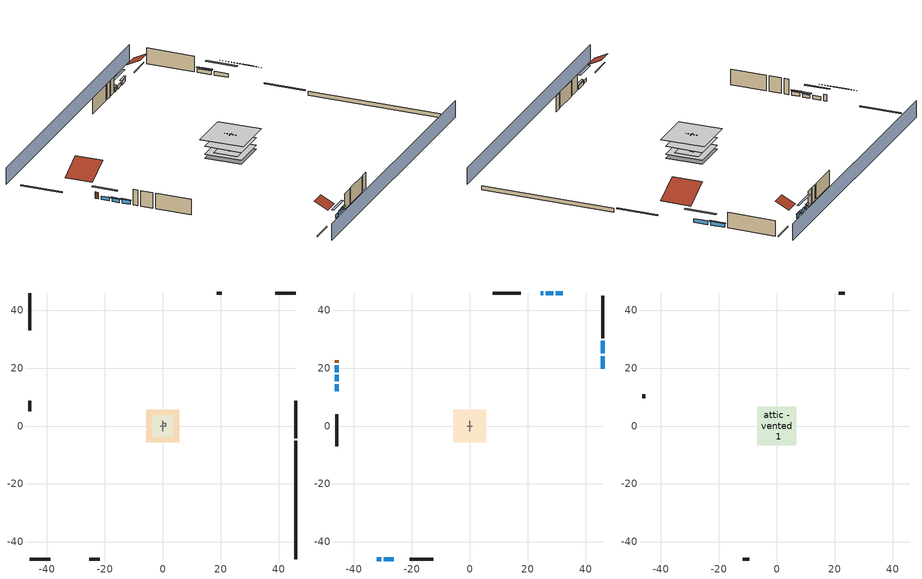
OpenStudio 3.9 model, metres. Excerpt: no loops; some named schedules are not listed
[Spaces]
garage 1
 floor foundation (Slab1 construction): -3.66,-3.66 -3.66,3.66 3.66,3.66 3.66,-3.66 z0
 wall outside (Wall1 construction): -25.36,-45.87 -21.7,-45.87 z0.3:5.18
 wall outside (Wall2 construction): -45.87,8.71 -45.87,5.06 z0.3:5.18
 wall outside (Wall12 construction): 20.41,45.87 18.58,45.87 z0.3:5.18
 wall to conditioned space 1 (Wall5 construction Reversed): 0,-1.83 0,1.83 z0.3:5.18
 wall to conditioned space 1 (Wall6 construction Reversed): 0.91,0 -0.91,0 z0.3:5.18
crawlspace - vented 1
 floor foundation (Slab2 construction): -5.63,-5.63 -5.63,5.63 5.63,5.63 5.63,-5.63 z-0.91
 wall outside (RimJoist1 construction): 45.87,-4.16 45.87,8.68 z0.3:0.61
 wall outside (RimJoist2 construction): -45.87,-45.87 -38.73,-45.87 z0.3:0.61
 wall outside (RimJoist3 construction): -45.87,45.87 -45.87,33.03 z0.3:0.61
 wall outside (RimJoist4 construction): 45.87,45.87 38.73,45.87 z0.3:0.61
 wall foundation (FoundationWall1 construction): 45.87,-45.87 45.87,-5.08 z-0.91:0.3
furnace airloop ret air space
 floor adiabatic (AdiabaticConst): 0,0 0,1 1,1 1,0 z0
 wall adiabatic (AdiabaticConst): 0,1 0,0 1,0 1,1 0,1 z0:1
 ceiling adiabatic (AdiabaticConst): 1,0 1,1 0,1 0,0 z1
conditioned space 1
 floor to crawlspace - vented 1 (Floor1 construction): -5.63,-5.63 -5.63,5.63 5.63,5.63 5.63,-5.63 z0.3
 floor to garage 1 (Floor2 construction): -3.66,-3.66 -3.66,3.66 3.66,3.66 3.66,-3.66 z0.3
 floor adiabatic (AdiabaticFloorConstruction): -5.63,-5.63 -5.63,5.63 5.63,5.63 5.63,-5.63 z2.74
 wall outside (Wall3 construction): 45.87,30.3 45.87,44.94 z0.3:5.18
 wall outside (Wall4 construction): -20.77,-45.87 -12.64,-45.87 z0.3:5.18
 wall outside (Wall7 construction): -45.87,4.13 -45.87,-6.91 z0.3:5.18
 wall outside (Wall8 construction): 17.65,45.87 7.91,45.87 z0.3:5.18
 wall outside (AdiabaticWallConstruction): 45.87,19.81 45.87,24.12 / 45.87,25.05 45.87,29.37 / -29.63,-45.87 -26.29,-45.87 / -45.87,14.46 -45.87,11.94 z0.3:1.43; -32.14,-45.87 -30.56,-45.87 z0.3:1.34; -45.87,20.91 -45.87,18.54 z0.3:1.37; -45.87,17.61 -45.87,15.39 z0.3:1.31; 28.75,45.87 26.28,45.87 / 32.14,45.87 29.67,45.87 z0.3:1.4; 25.35,45.87 24.45,45.87 z0.3:1.49
 wall outside (AdiabaticWallConstruction 1): -45.87,22.75 -45.87,21.84 z0.3:2.34
 window (WindowConstruction): 45.87,19.81 45.87,24.12 z0.3:1.43
 window (WindowConstruction 1): 45.87,25.05 45.87,29.37 z0.3:1.43
 window (WindowConstruction 2): -32.14,-45.87 -30.56,-45.87 z0.3:1.34
 window (WindowConstruction 3): -29.63,-45.87 -26.29,-45.87 z0.3:1.43
 window (WindowConstruction 4): -45.87,20.91 -45.87,18.54 z0.3:1.37
 window (WindowConstruction 5): -45.87,17.61 -45.87,15.39 z0.3:1.31
 window (WindowConstruction 6): -45.87,14.46 -45.87,11.94 z0.3:1.43
 window (WindowConstruction 7): 28.75,45.87 26.28,45.87 z0.3:1.4
 window (WindowConstruction 8): 25.35,45.87 24.45,45.87 z0.3:1.49
 window (WindowConstruction 9): 32.14,45.87 29.68,45.87 z0.3:1.4
 door (Door): -45.87,22.75 -45.87,21.84 z0.3:2.34
 ceiling adiabatic (AdiabaticFloorConstruction): 5.63,-5.63 5.63,5.63 -5.63,5.63 -5.63,-5.63 z2.74
attic - vented 1
 floor to conditioned space 1 (Floor3 construction Reversed): -6.72,-6.72 -6.72,6.72 6.72,6.72 6.72,-6.72 z5.18
 wall outside (Wall9 construction): -11.71,-45.87 -9.52,-45.87 z0.3:5.18
 wall outside (Wall10 construction): 23.53,45.87 21.34,45.87 z0.3:5.18
 wall outside (Wall11 construction): -45.87,11.01 -45.87,9.64 z0.3:5.18
 roof outside (Roof1 construction): 45.87,18.88,5.18 37.57,18.88,9.33 37.57,9.61,9.33 45.87,9.61,5.18
 roof outside (Roof2 construction): -33.07,-45.87,5.18 -33.07,-41.63,7.3 -37.81,-41.63,7.3 -37.81,-45.87,5.18
 roof outside (Roof3 construction): 33.07,45.87,5.18 33.07,41.63,7.3 37.81,41.63,7.3 37.81,45.87,5.18
 roof outside (Roof4 construction): -45.87,23.68,5.18 -38.33,23.68,8.95 -38.33,32.11,8.95 -45.87,32.11,5.18
shading: 45.87,50.44 -45.87,50.44 / -45.87,-50.44 45.87,-50.44 z0:5.18; 45.87,26.87 45.87,17.06 46.48,17.06 46.48,26.87 z4.18; 45.87,29.67 45.87,24.75 46.48,24.75 46.48,29.67 z1.74; -27.82,-45.87 -34.88,-45.87 -34.88,-46.48 -27.82,-46.48 z4.08; -25.98,-45.87 -29.94,-45.87 -29.94,-46.48 -25.98,-46.48 z1.74; -45.87,15.8 -45.87,23.65 -46.48,23.65 -46.48,15.8 z4.11; -45.87,15.09 -45.87,17.91 -46.48,17.91 -46.48,15.09 z1.62; -45.87,11.64 -45.87,14.77 -46.48,14.77 -46.48,11.64 z1.74; 23.54,45.87 31.49,45.87 31.49,46.48 23.54,46.48 z4.15; 24.15,45.87 25.66,45.87 25.66,46.48 24.15,46.48 z1.8; 29.37,45.87 32.44,45.87 32.44,46.48 29.37,46.48 z1.71
[Site]
Portland Intl Arpt_OR: Latitude {deg}=45.59; Longitude {deg}=-122.6; Time Zone {hr}=-8; Elevation {m}=33; Terrain=Suburbs; Keep Site Location Information=Yes
[Site:GroundTemperature:Shallow]
10.2558, 8.96328, 8.85977, 9.47314, 11.9355, 14.3863, 16.5111, 17.8571, 17.9714, 16.8767, 14.8061, 12.4304
[Site:WaterMainsTemperature]
Calculation Method=Schedule; Temperature Schedule=mains temperature schedule
[Building]
Building 1
[Material] Roughness=Rough
Name | Thickness {m} | Conductivity {W/m-K} | Density {kg/m3} | Specific Heat {J/kg-K} | Thermal Absorptance | Solar Absorptance | Visible Absorptance
slate or tile shingles | 0.01905 | 0.840978 | 1899.972 | 799.717 | 0.9 | 0.75 | 0.75
roof rigid ins | 0.00329814 | 0.029427 | 32.04 | 1214.23 | 0.9 | 0.7 | 0.7
osb sheathing 0.5 in. | 0.0127 | 0.115458 | 512.64 | 1214.23 | 0.9 | 0.6 | 0.6
composite shingle siding | 0.00635 | 0.162714 | 1121.4 | 1465.45 | 0.9 | 0.7 | 0.7
osb sheathing 0.5 in. 1 | 0.0127 | 0.115458 | 512.64 | 1214.23 | 0.9 | 0.7 | 0.7
wall stud and cavity | 0.1397 | 0.348479 | 139.0536 | 1170.24 | 0.9 | 0.6 | 0.6
wall rigid ins; floor rigid ins | 0.051816 | 0.029427 | 32.04 | 1214.23 | 0.9 | 0.7 | 0.7
wall stud and cavity 1 | 0.1397 | 0.207325 | 139.0536 | 1170.24 | 0.9 | 0.7 | 0.7
gypsum board | 0.0127 | 0.160291 | 801 | 837.4 | 0.9 | 0.6 | 0.6
wall rigid ins 1; wall rigid ins 2 | 0.051816 | 0.029427 | 32.04 | 1214.23
wall stud and cavity 2 | 0.1397 | 0.222524 | 139.0536 | 1170.24 | 0.9 | 0.7 | 0.7
rim joist stud and cavity | 0.0508 | 0.144151 | 50.32683 | 1063.81 | 0.9 | 0.6 | 0.6
floor stud and cavity | 0.1397 | 0.0972396 | 92.3553 | 1139.71 | 0.9 | 0.7 | 0.7
osb sheathing 0.75 in. | 0.01905 | 0.115458 | 512.64 | 1214.23 | 0.9 | 0.7 | 0.7
floor covering | 0.0127 | 0.0433444 | 54.468 | 1339.84 | 0.9 | 0.6 | 0.6
ceiling loosefill ins | 0.254 | 0.0480833 | 16.02 | 1046.75 | 0.9 | 0.7 | 0.7
ceiling stud and cavity | 0.1397 | 0.104117 | 65.682 | 1177.47 | 0.9 | 0.7 | 0.7
concrete 4.0 in. | 0.1016 | 1.803125 | 2242.8 | 837.4 | 0.9 | 0.7 | 0.7
concrete 8.0 in. | 0.2032 | 1.803125 | 2242.8 | 837.4 | 0.9 | 0.7 | 0.7
soil 0.5 in. | 0.0127 | 1.3848 | 1842.3 | 418.7 | 0.9 | 0.7 | 0.7
wood siding; wood siding 1 | 0.0254 | 0.102417 | 544.68 | 1172.36
wall rigid ins 3; floor rigid ins 1 | 0.512978 | 0.029427 | 32.04 | 1214.23 | 0.9 | 0.7 | 0.7
wall stud and cavity 3 | 0.0889 | 0.380278 | 52.3479 | 1209.89 | 0.9 | 0.7 | 0.7
door material | 0.04445 | 0.0612267 | 512.64 | 1214.23 | 0.9 | 0.7 | 0.7
floor stud and cavity 1 | 0.1397 | 1.75129 | 37.0049 | 1207.88 | 0.9 | 0.7 | 0.7
wall stud and cavity 4 | 0.0889 | 0.391764 | 83.0341 | 1211.67 | 0.9 | 0.7 | 0.7
furniture material conditioned space 1; furniture material garage 1 | 0.1524 | 0.115458 | 640.8 | 1214.23 | 0.9 | 0.6 | 0.6
[Construction]
Roof1 construction; Roof2 construction; Roof3 construction; Roof4 construction: slate or tile shingles, roof rigid ins, osb sheathing 0.5 in.
Wall1 construction; Wall2 construction; Wall9 construction; Wall10 construction; Wall11 construction; Wall12 construction: composite shingle siding, osb sheathing 0.5 in. 1, wall stud and cavity
Wall3 construction; Wall4 construction: composite shingle siding, wall rigid ins, osb sheathing 0.5 in. 1, wall stud and cavity 1, gypsum board
Wall5 construction Reversed: gypsum board, wall stud and cavity 2, osb sheathing 0.5 in. 1, wall rigid ins 1
Wall6 construction Reversed: gypsum board, wall stud and cavity 2, osb sheathing 0.5 in. 1, wall rigid ins 2
Wall7 construction; Wall8 construction: composite shingle siding, wall rigid ins 2, osb sheathing 0.5 in. 1, wall stud and cavity 1, gypsum board
RimJoist1 construction; RimJoist2 construction; RimJoist3 construction; RimJoist4 construction: composite shingle siding, rim joist stud and cavity
Floor1 construction; Floor2 construction: floor stud and cavity, floor rigid ins, osb sheathing 0.75 in., floor covering
Floor3 construction Reversed: gypsum board, ceiling stud and cavity, ceiling loosefill ins
Slab1 construction: concrete 4.0 in.
FoundationWall1 construction: concrete 8.0 in.
Slab2 construction: soil 0.5 in.
WindowConstruction; WindowConstruction 1; WindowConstruction 2; WindowConstruction 3; WindowConstruction 4; WindowConstruction 5; WindowConstruction 6; WindowConstruction 7; WindowConstruction 8; WindowConstruction 9: WindowMaterial
AdiabaticWallConstruction: wood siding, wall rigid ins 3, wall stud and cavity 3, gypsum board
Door: door material
AdiabaticWallConstruction 1: wood siding 1, wall rigid ins 3, wall stud and cavity 3, gypsum board
AdiabaticFloorConstruction: floor stud and cavity 1, floor rigid ins 1, osb sheathing 0.75 in., floor covering
PartitionWallConstruction: gypsum board, wall stud and cavity 4, gypsum board
furniture construction conditioned space 1: furniture material conditioned space 1
furniture construction garage 1: furniture material garage 1
AdiabaticConst: Adiabatic
[WindowMaterial:SimpleGlazingSystem]
WindowMaterial: U-Factor {W/m2-K}=4.31528; Solar Heat Gain Coefficient=0.67
[Material:NoMass]
Adiabatic: Roughness=Rough; Thermal Resistance {m2-K/W}=176.1
[ThermalZone] Multiplier=1; Use Ideal Air Loads=No
Name | Volume {m3} | Thermostat
conditioned space | 749.83 | conditioned space temperature setpoint
attic - vented | 180.766
garage | 130.484
crawlspace - vented | 154.837
furnace airloop ret air zone | 1
[Sizing:Zone] Zone Cooling Design Supply Air Temperature Input Method=SupplyAirTemperature; Zone Cooling Design Supply Air Temperature {C}=14; Zone Cooling Design Supply Air Temperature Difference {deltaC}=11.11; Zone Heating Design Supply Air Temperature Input Method=SupplyAirTemperature; Zone Heating Design Supply Air Temperature {C}=40; Zone Heating Design Supply Air Temperature Difference {deltaC}=11.11; Zone Cooling Design Supply Air Humidity Ratio {kg-H2O/kg-air}=0.0085; Zone Heating Design Supply Air Humidity Ratio {kg-H2O/kg-air}=0.008; Cooling Design Air Flow Method=DesignDay; Heating Design Air Flow Method=DesignDay; Account for Dedicated Outdoor Air System=No; Dedicated Outdoor Air System Control Strategy=NeutralSupplyAir; Dedicated Outdoor Air Low Setpoint Temperature for Design {C}=autosize; Dedicated Outdoor Air High Setpoint Temperature for Design {C}=autosize; Zone Load Sizing Method=Sensible Load Only No Latent Load; Zone Latent Cooling Design Supply Air Humidity Ratio Input Method=HumidityRatioDifference; Zone Cooling Design Supply Air Humidity Ratio Difference {kgWater/kgDryAir}=0.005; Zone Latent Heating Design Supply Air Humidity Ratio Input Method=HumidityRatioDifference; Zone Humidification Design Supply Air Humidity Ratio Difference {kgWater/kgDryAir}=0.005; Sizing Option=Coincident
attic - vented; garage; crawlspace - vented; furnace airloop ret air zone
[Space]
Name | Thermal Zone | Volume {m3}
conditioned space 1 | conditioned space | 749.83
attic - vented 1 | attic - vented | 180.766
garage 1 | garage | 130.484
crawlspace - vented 1 | crawlspace - vented | 154.837
furnace airloop ret air space | furnace airloop ret air zone
[ThermostatSetpoint:DualSetpoint]
conditioned space temperature setpoint: Heating Setpoint Temperature Schedule=heating setpoint; Cooling Setpoint Temperature Schedule=cooling setpoint; Temperature Difference Between Cutout And Setpoint {deltaC}=0
[Foundation:Kiva] Wall Depth Below Slab {m}=0.2032
Name | Initial Indoor Air Temperature {C} | Wall Height Above Grade {m}
Foundation Kiva 1 | 13.4258 | 0.1016
Foundation Kiva 2 | 8.69436 | 0.3048
[Foundation:Kiva:Settings]
Soil Conductivity {W/m-K}=1.3848; Soil Density {kg/m3}=1842.3; Soil Specific Heat {J/kg-K}=418.7; Ground Solar Absorptivity=0.9; Ground Thermal Absorptivity=0.9; Ground Surface Roughness {m}=0.03; Far-Field Width {m}=40; Deep-Ground Boundary Condition=ZeroFlux; Deep-Ground Depth {m}=40; Minimum Cell Dimension {m}=0.2; Maximum Cell Growth Coefficient=3; Simulation Timestep=Timestep
[SurfaceProperty:ExposedFoundationPerimeter] Exposed Perimeter Calculation Method=TotalExposedPerimeter
Name | Total Exposed Perimeter {m}
Slab1 | 18.288
Slab2 | 40.78224
[SurfaceProperty:IncidentSolarMultiplier] Incident Solar Multiplier=1; Incident Solar Multiplier Schedule=trans schedule winter=0.85 summer=0.7
Window1; Window2; Window3; Window4; Window5; Window6; Window7; Window8; Window9; Window10
[InternalMass:Definition] Design Level Calculation Method=SurfaceArea
Name | Construction | Surface Area {m2}
partition wall mass | PartitionWallConstruction | 307.509
furniture mass conditioned space 1 | furniture construction conditioned space 1 | 123.004
furniture mass garage 1 | furniture construction garage 1 | 5.35122
[InternalMass] Multiplier=1
Name | Internal Mass Definition | Space or SpaceType
partition wall mass | partition wall mass | conditioned space 1
furniture mass conditioned space 1 | furniture mass conditioned space 1 | conditioned space 1
furniture mass garage 1 | furniture mass garage 1 | garage 1
[EnergyManagementSystem:Sensor]
Name | Output Variable or Output Meter Index Key | Output Variable or Output Meter
water_heater_T_set | water heater setpoint | Schedule Value
fridge_tin_s_1 | garage | Zone Mean Air Temperature
out_pb_s |  | Site Outdoor Air Barometric Pressure
out_wt_s |  | Site Outdoor Air Humidity Ratio
site_vw_s |  | Site Wind Speed
cool_season | cooling season schedule | Schedule Value
furnace_airloop_AH_MFR_s | Node 16 | System Node Mass Flow Rate
furnace_airloop_AH_VFR_s | Node 16 | System Node Current Density Volume Flow Rate
furnace_airloop_AH_Tout_s | Node 16 | System Node Temperature
furnace_airloop_AH_Wout_s | Node 16 | System Node Humidity Ratio
furnace_airloop_RA_T_s | Node 19 | System Node Temperature
furnace_airloop_Ra_W_s | Node 19 | System Node Humidity Ratio
furnace_airloop_0_DZ_T_s | crawlspace - vented | Zone Air Temperature
furnace_airloop_0_DZ_W_s | crawlspace - vented | Zone Mean Air Humidity Ratio
natural_vent_s | natural vent schedule | Schedule Value
htg_sp_s | heating setpoint | Schedule Value
clg_sp_s | cooling setpoint | Schedule Value
mech_vent_range_fan_0_sch_s | mech vent range fan 0 schedule | Schedule Value
mech_vent_bath_fan_0_sch_s | mech vent bath fan 0 schedule | Schedule Value
clothes_dryer_exhaust_0_sch_s | clothes_dryer | Schedule Value
htg_load_cond |  | Heating:EnergyTransfer:Zone:CONDITIONED SPACE
clg_load_cond |  | Cooling:EnergyTransfer:Zone:CONDITIONED SPACE
htg_load_duct |  | Heating:EnergyTransfer:Zone:FURNACE AIRLOOP RET AIR ZONE
clg_load_duct |  | Cooling:EnergyTransfer:Zone:FURNACE AIRLOOP RET AIR ZONE
s_conv | Floor1 | Surface Inside Face Convection Heat Gain Energy
s_ig | Floor1 | Surface Inside Face Internal Gains Radiation Heat Gain Energy
s_sol | Floor1 | Surface Inside Face Solar Radiation Heat Gain Energy
s_lgt | Floor1 | Surface Inside Face Lights Radiation Heat Gain Energy
s_surf | Floor1 | Surface Inside Face Net Surface Thermal Radiation Heat Gain Energy
s_conv_1 | Floor2 | Surface Inside Face Convection Heat Gain Energy
s_ig_1 | Floor2 | Surface Inside Face Internal Gains Radiation Heat Gain Energy
s_sol_1 | Floor2 | Surface Inside Face Solar Radiation Heat Gain Energy
s_lgt_1 | Floor2 | Surface Inside Face Lights Radiation Heat Gain Energy
s_surf_1 | Floor2 | Surface Inside Face Net Surface Thermal Radiation Heat Gain Energy
s_conv_2 | Floor3 | Surface Inside Face Convection Heat Gain Energy
s_ig_2 | Floor3 | Surface Inside Face Internal Gains Radiation Heat Gain Energy
s_sol_2 | Floor3 | Surface Inside Face Solar Radiation Heat Gain Energy
s_lgt_2 | Floor3 | Surface Inside Face Lights Radiation Heat Gain Energy
s_surf_2 | Floor3 | Surface Inside Face Net Surface Thermal Radiation Heat Gain Energy
s_conv_3 | inferred conditioned ceiling | Surface Inside Face Convection Heat Gain Energy
s_ig_3 | inferred conditioned ceiling | Surface Inside Face Internal Gains Radiation Heat Gain Energy
s_sol_3 | inferred conditioned ceiling | Surface Inside Face Solar Radiation Heat Gain Energy
s_lgt_3 | inferred conditioned ceiling | Surface Inside Face Lights Radiation Heat Gain Energy
s_surf_3 | inferred conditioned ceiling | Surface Inside Face Net Surface Thermal Radiation Heat Gain Energy
s_conv_4 | inferred conditioned floor | Surface Inside Face Convection Heat Gain Energy
s_ig_4 | inferred conditioned floor | Surface Inside Face Internal Gains Radiation Heat Gain Energy
s_sol_4 | inferred conditioned floor | Surface Inside Face Solar Radiation Heat Gain Energy
s_lgt_4 | inferred conditioned floor | Surface Inside Face Lights Radiation Heat Gain Energy
s_surf_4 | inferred conditioned floor | Surface Inside Face Net Surface Thermal Radiation Heat Gain Energy
ss_sol | Door1 | Surface Inside Face Solar Radiation Heat Gain Energy
ss_lgt | Door1 | Surface Inside Face Lights Radiation Heat Gain Energy
ss_conv | Door1 | Surface Inside Face Convection Heat Gain Energy
ss_ig | Door1 | Surface Inside Face Internal Gains Radiation Heat Gain Energy
ss_surf | Door1 | Surface Inside Face Net Surface Thermal Radiation Heat Gain Energy
ss_conv_1 | Window1 | Surface Inside Face Convection Heat Gain Energy
[OtherEquipment:Definition] Design Level Calculation Method=EquipmentLevel
Name | Design Level {W} | Fraction Latent | Fraction Radiant | Fraction Lost
water heater sens; furnace airloop_0 SupSensLkToCond; furnace airloop_0 SupCondToLv; furnace airloop_0 RetCondToRP; furnace airloop_0 RetSensLkToRP; furnace airloop_0 SupCondToDZ; furnace airloop_0 RetCondToDZ; furnace airloop_0 SupSensLkToDZ; mech vent house fan sensible load | 0 | 0 | 0 | 0
water heater lat; furnace airloop_0 SupLatLkToCond; furnace airloop_0 RetLatLkToRP; furnace airloop_0 SupLatLkToDZ; mech vent house fan latent load | 0 | 1 | 0 | 0
water heater energy adjustment1 | 0.01 | 0 | 0 | 1
clothes dryer 2 | 0 | 0.015 | 0.081 | 0.85
cooking range 2 | 0 | 0.08 | 0.432 | 0.2
general water use sensible | -43.4886 | 0 | 0.6 | 0
general water use latent | 44.1266 | 1 | 0 | 0
[OtherEquipment]
Name | Other Equipment Definition | Space or SpaceType | Schedule | Fuel Type
water heater sens | water heater sens | conditioned space 1 | Always On Discrete
water heater lat | water heater lat | conditioned space 1 | Always On Discrete
water heater energy adjustment1 | water heater energy adjustment1 | conditioned space 1 | Always On Discrete | Electricity
clothes dryer 1 | clothes dryer 2 | conditioned space 1 | clothes_dryer | Electricity
cooking range 1 | cooking range 2 | conditioned space 1 | cooking_range | Electricity
general water use sensible | general water use sensible | conditioned space 1 | general water use schedule
general water use latent | general water use latent | conditioned space 1 | general water use schedule
furnace airloop_0 SupSensLkToCond | furnace airloop_0 SupSensLkToCond | conditioned space 1 | Always On Discrete
furnace airloop_0 SupLatLkToCond | furnace airloop_0 SupLatLkToCond | conditioned space 1 | Always On Discrete
furnace airloop_0 SupCondToLv | furnace airloop_0 SupCondToLv | conditioned space 1 | Always On Discrete
furnace airloop_0 RetCondToRP | furnace airloop_0 RetCondToRP | furnace airloop ret air space | Always On Discrete
furnace airloop_0 RetSensLkToRP | furnace airloop_0 RetSensLkToRP | furnace airloop ret air space | Always On Discrete
furnace airloop_0 RetLatLkToRP | furnace airloop_0 RetLatLkToRP | furnace airloop ret air space | Always On Discrete
furnace airloop_0 SupCondToDZ | furnace airloop_0 SupCondToDZ | crawlspace - vented 1 | Always On Discrete
furnace airloop_0 RetCondToDZ | furnace airloop_0 RetCondToDZ | crawlspace - vented 1 | Always On Discrete
furnace airloop_0 SupSensLkToDZ | furnace airloop_0 SupSensLkToDZ | crawlspace - vented 1 | Always On Discrete
furnace airloop_0 SupLatLkToDZ | furnace airloop_0 SupLatLkToDZ | crawlspace - vented 1 | Always On Discrete
mech vent house fan sensible load | mech vent house fan sensible load | conditioned space 1 | Always On Discrete
mech vent house fan latent load | mech vent house fan latent load | conditioned space 1 | Always On Discrete
[ElectricEquipment:Definition] Design Level Calculation Method=EquipmentLevel
Name | Design Level {W} | Fraction Latent | Fraction Radiant | Fraction Lost
clothes washer | 352.977 | 0.03 | 0.162 | 0.7
clothes dryer | 6703.85 | 0.015 | 0.081 | 0.85
dishwasher | 792.6 | 0.3 | 0.18 | 0.4
fridge | 45.9075 | 0 | 0.6 | 0
fridge 2 | 100.822 | 0 | 0.6 | 0
freezer | 194.914 | 0 | 0.6 | 0
cooking range | 1624.09 | 0.08 | 0.432 | 0.2
misc tv | 908.648 | 0 | 0.6 | 0
misc plug loads | 825.532 | 0.021 | 0.558 | 0.049
whole house fan; mech vent house fan | 0 | 0 | 0 | 1
mech vent house fan cfis | 0 | 0 | 0 | 0
mech vent range fan 0; mech vent bath fan 0 | 30 | 0 | 0 | 1
[ElectricEquipment]
Name | Electric Equipment Definition | Space or SpaceType | Schedule
clothes washer | clothes washer | conditioned space 1 | clothes_washer
clothes dryer | clothes dryer | conditioned space 1 | clothes_dryer
dishwasher | dishwasher | conditioned space 1 | dishwasher
fridge | fridge | conditioned space 1 | fridge schedule
fridge 1 | fridge 2 | garage 1 | fridge schedule 1
freezer | freezer | garage 1 | freezer schedule
cooking range | cooking range | conditioned space 1 | cooking_range
misc tv | misc tv | conditioned space 1 | plug_loads_tv
misc plug loads | misc plug loads | conditioned space 1 | plug_loads_other
whole house fan | whole house fan | conditioned space 1 | Always On Discrete
mech vent house fan | mech vent house fan | conditioned space 1 | mech vent house fan schedule
mech vent house fan cfis | mech vent house fan cfis | conditioned space 1 | mech vent house fan cfis schedule
mech vent range fan 0 | mech vent range fan 0 | conditioned space 1 | mech vent range fan 0 schedule
mech vent bath fan 0 | mech vent bath fan 0 | conditioned space 1 | mech vent bath fan 0 schedule
[WaterUse:Equipment:Definition]
Name | Peak Flow Rate {m3/s}
clothes washer | 1.63039e-05
dishwasher | 6.19634e-06
[Lights:Definition] Design Level Calculation Method=LightingLevel; Fraction Radiant=0.6; Fraction Visible=0.2; Return Air Fraction=0
Name | Lighting Level {W}
interior lighting | 395.415
garage lighting | 8.10122
[Lights] Fraction Replaceable=1
Name | Lights Definition | Space or SpaceType | Schedule
interior lighting | interior lighting | conditioned space 1 | lighting_interior
garage lighting | garage lighting | garage 1 | lighting_garage
[Exterior:Lights:Definition]
exterior lighting: Design Level {W}=10.1836
[Exterior:Lights]
exterior lighting: Exterior Lights Definition=exterior lighting; Schedule=exterior lighting schedule
[People:Definition]
occupants: Number of People Calculation Method=People; Number of People {people}=2; Fraction Radiant=0.314171; Sensible Heat Fraction=0.56303; Carbon Dioxide Generation Rate {m3/s-W}=0; Enable ASHRAE 55 Comfort Warnings=No; Mean Radiant Temperature Calculation Type=EnclosureAveraged
[People]
occupants: People Definition=occupants; Space or SpaceType=conditioned space 1; Number of People Schedule=occupants; Activity Level Schedule=occupants activity schedule; Multiplier=1
[ZoneMixing] Schedule=Always On Continuous; Design Flow Rate Calculation Method=Flow/Zone; Design Flow Rate {m3/s}=0
Name | Zone or Space | Source Zone or Space
furnace airloop_0 ZoneMixDZToCond mix | conditioned space | crawlspace - vented
furnace airloop_0 ZoneMixCondToDZ mix | crawlspace - vented | conditioned space
whole house fan mix | attic - vented | conditioned space
[SpaceInfiltration:DesignFlowRate] Schedule=Always On Discrete
Name | Space or SpaceType | Design Flow Rate Calculation Method | Design Flow Rate {m3/s} | Air Changes per Hour {1/hr} | Constant Term Coefficient | Temperature Term Coefficient | Velocity Term Coefficient | Velocity Squared Term Coefficient
natural vent flow; whole house fan flow; infil flow | conditioned space 1 | Flow/Space | 0
infil crawlspace - vented 1 | crawlspace - vented 1 | AirChanges/Hour |  | 2.6013 | 1 | 0 | 0 | 0
crawlspace_vented 1 duct leakage imbalance infil flow | crawlspace - vented 1 | Flow/Space | 0
[SpaceInfiltration:EffectiveLeakageArea] Schedule=Always On Discrete
Name | Space or SpaceType | Effective Air Leakage Area {cm2} | Stack Coefficient | Wind Coefficient
infil garage 1 | garage 1 | 407.755 | 0.000129147 | 4.64657e-05
infil attic - vented 1 | attic - vented 1 | 6016.42 | 0.00020891 | 4.47777e-05
